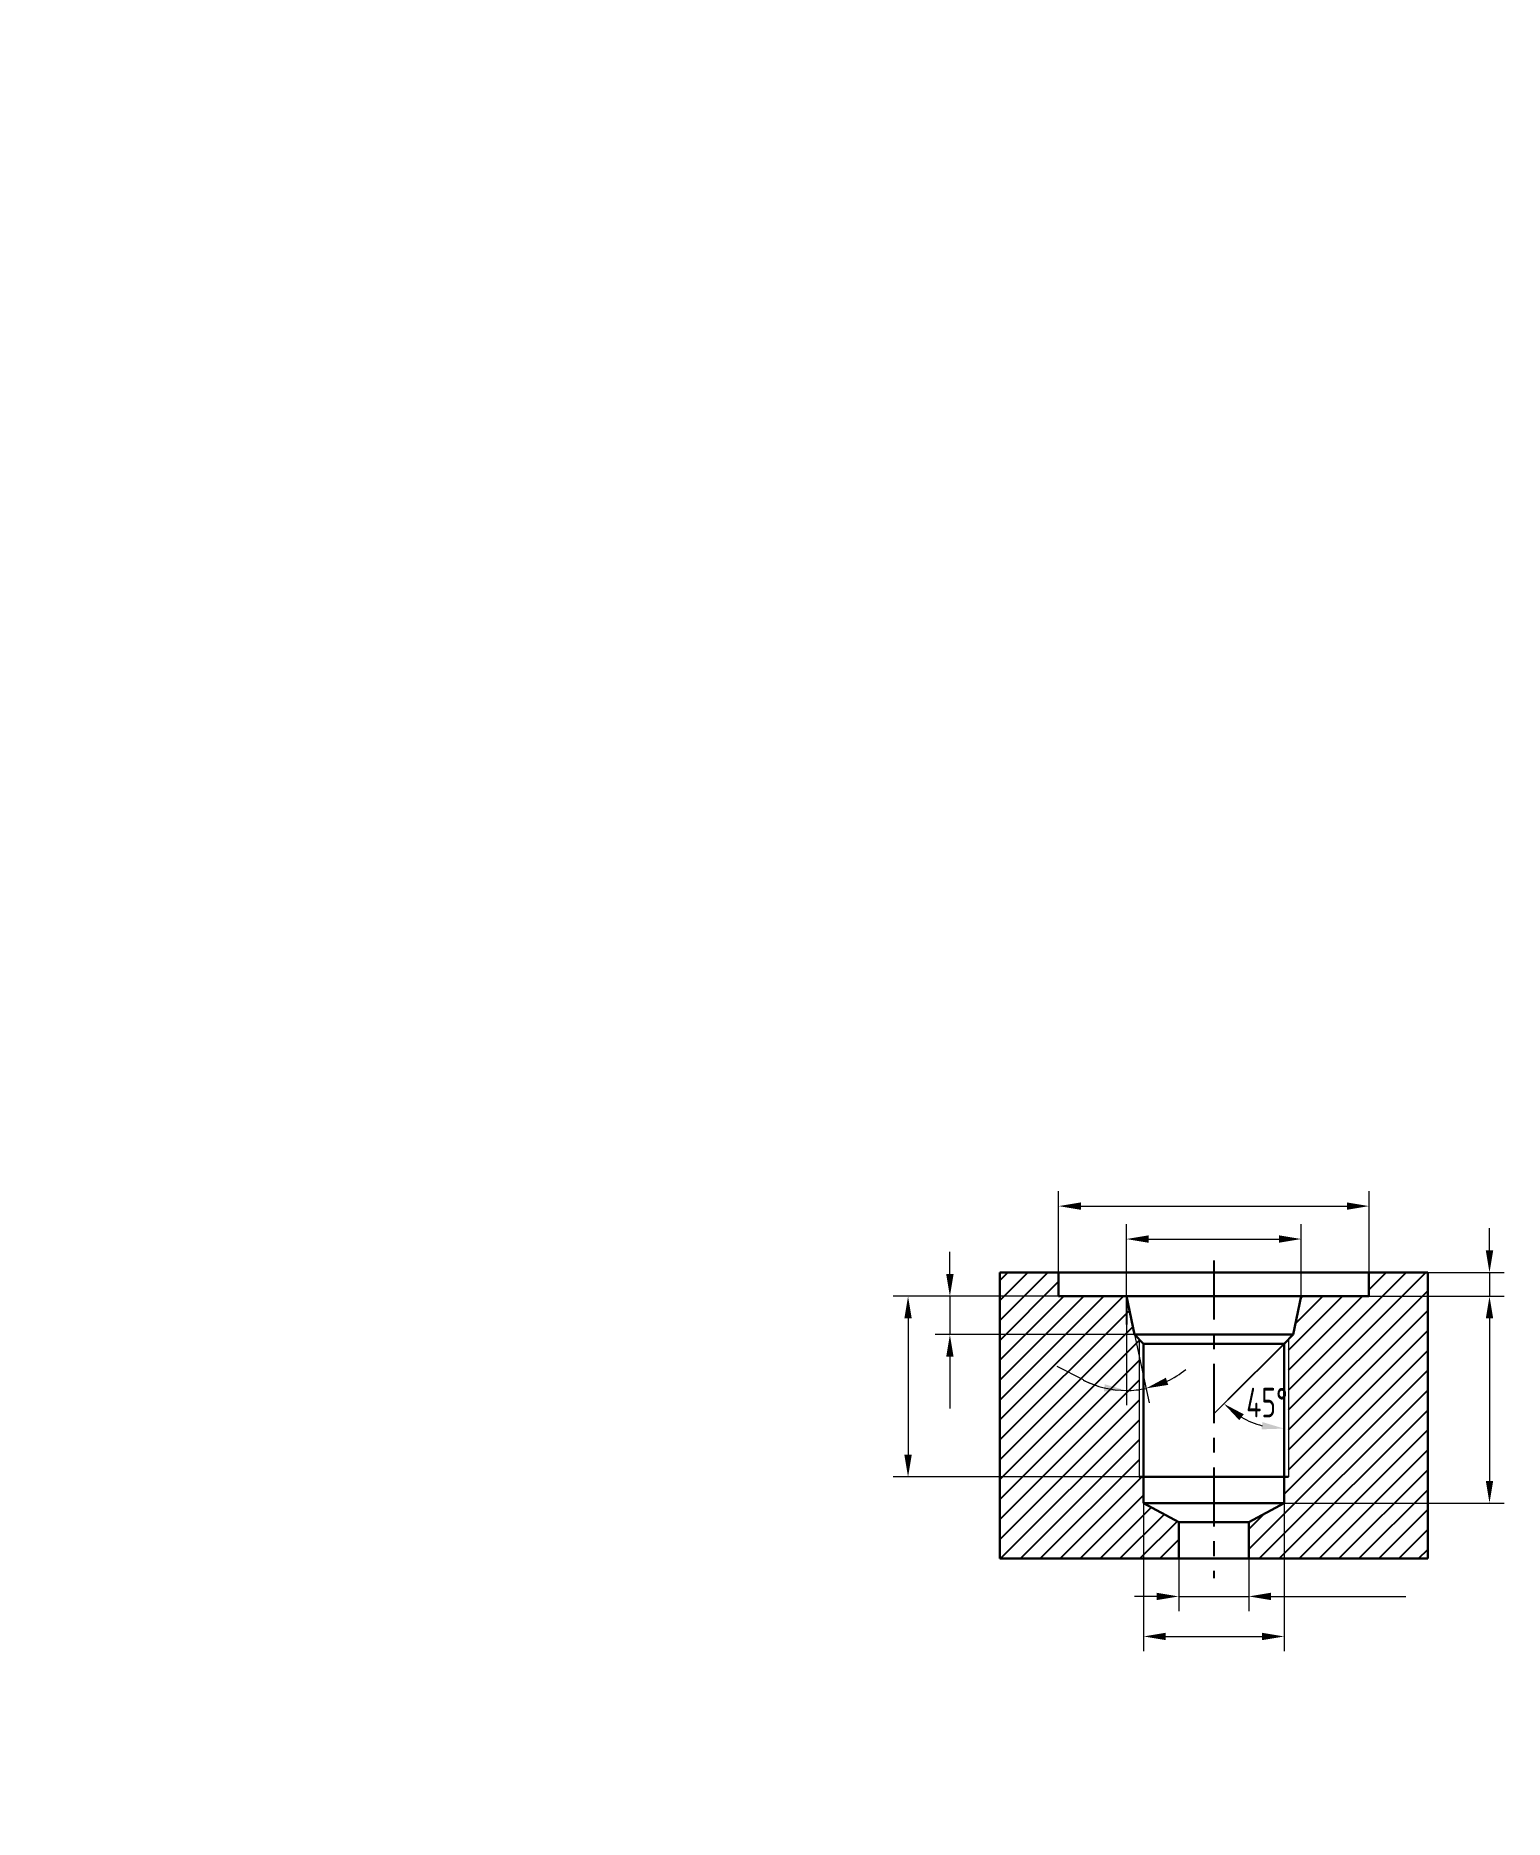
# Model space of a CAD drawing. Header units: millimetres. Extents: x 195 to 294, y 135 to 256.
import ezdxf

# ---------------------------------------------------------------- set-up
doc = ezdxf.new("R2010")
doc.units = ezdxf.units.MM
doc.linetypes.add('CENTER', pattern=[7, 4, -1, 1, -1])
for name, color, linetype, lineweight in [('BOARD', 3, 'Continuous', 25), ('CENTER', 1, 'CENTER', 25), ('MAIN', 4, 'Continuous', 50), ('TEXT', 2, 'Continuous', 35)]:
    doc.layers.add(name, color=color, linetype=linetype, lineweight=lineweight)
doc.styles.get("Standard").update_dxf_attribs({"font": 'gbenor.shx', "width": 0.8, "bigfont": 'gbcbig.shx'})
doc.dimstyles.new('AM_GB$0', dxfattribs={"dimtxt": 2, "dimasz": 2, "dimexe": 1, "dimexo": 0, "dimgap": 1, "dimtad": 1, "dimdsep": 46, "dimtxsty": 'Standard', "dimcen": 0, "dimclrd": 7, "dimclre": 7, "dimclrt": 256, "dimadec": 0, "dimazin": 2, "dimtp": 0.1, "dimtm": 0.1, "dimtfac": 0.71, "dimtmove": 0, "dimatfit": 0, "dimfxl": 1, "dimlwd": -1, "dimlwe": -1, "dimarcsym": 0})
doc.dimstyles.new('AM_GB$2', dxfattribs={"dimtxt": 2, "dimasz": 2, "dimexe": 1, "dimexo": 0, "dimgap": 1, "dimtad": 1, "dimtih": 1, "dimtoh": 1, "dimdsep": 46, "dimtxsty": 'Standard', "dimcen": 0, "dimclrd": 7, "dimclre": 7, "dimclrt": 256, "dimadec": 0, "dimazin": 2, "dimtp": 0.1, "dimtm": 0.1, "dimtfac": 0.71, "dimtmove": 0, "dimatfit": 0, "dimfxl": 1, "dimlwd": -1, "dimlwe": -1, "dimarcsym": 0})

# ---------------------------------------------------------------- blocks, each defined once
blk = doc.blocks.new('*D11')
at = {"layer": 'Defpoints', "color": 0, "transparency": 16777216}
for p in [(285.23, 176.39), (264.23, 171.89), (285.23, 171.89)]:
    blk.add_point(p, dxfattribs=at)
at = {"layer": 'TEXT', "color": 7, "lineweight": 15, "transparency": 16777216}
for p, q in [((264.23, 171.89), (264.23, 177.39)), ((265.73, 176.39), (283.73, 176.39)), ((285.23, 171.89), (285.23, 177.39))]:
    blk.add_line(p, q, dxfattribs=at)
at = {"layer": 'TEXT', "color": 7, "transparency": 16777216}
for points in [[(265.73, 176.64), (265.73, 176.14), (264.23, 176.39)], [(283.73, 176.64), (283.73, 176.14), (285.23, 176.39)]]:
    blk.add_solid(points, dxfattribs=at)
blk = doc.blocks.new('*D12')
at = {"layer": 'Defpoints', "color": 0, "transparency": 16777216}
for p in [(280.64, 174.16), (268.81, 170.29), (280.64, 170.29)]:
    blk.add_point(p, dxfattribs=at)
at = {"layer": 'TEXT', "color": 7, "lineweight": 15, "transparency": 16777216}
for p, q in [((268.81, 170.29), (268.81, 175.16)), ((280.64, 170.29), (280.64, 175.16)), ((270.31, 174.16), (279.14, 174.16))]:
    blk.add_line(p, q, dxfattribs=at)
at = {"layer": 'TEXT', "color": 7, "transparency": 16777216}
for points in [[(270.31, 174.41), (270.31, 173.91), (268.81, 174.16)], [(279.14, 174.41), (279.14, 173.91), (280.64, 174.16)]]:
    blk.add_solid(points, dxfattribs=at)
blk = doc.blocks.new('*D13')
at = {"layer": 'Defpoints', "color": 0, "transparency": 16777216}
for p in [(269.98, 156.29), (279.48, 156.29), (279.48, 147.26)]:
    blk.add_point(p, dxfattribs=at)
at = {"layer": 'TEXT', "color": 7, "lineweight": 15, "transparency": 16777216}
for p, q in [((269.98, 156.29), (269.98, 146.26)), ((279.48, 156.29), (279.48, 146.26)), ((271.48, 147.26), (277.98, 147.26))]:
    blk.add_line(p, q, dxfattribs=at)
at = {"layer": 'TEXT', "color": 7, "transparency": 16777216}
for points in [[(271.48, 147.51), (271.48, 147.01), (269.98, 147.26)], [(277.98, 147.51), (277.98, 147.01), (279.48, 147.26)]]:
    blk.add_solid(points, dxfattribs=at)
blk = doc.blocks.new('*D14')
at = {"layer": 'Defpoints', "color": 0, "transparency": 16777216}
for p in [(272.35, 152.53), (277.1, 152.53), (277.1, 149.97)]:
    blk.add_point(p, dxfattribs=at)
at = {"layer": 'TEXT', "color": 7, "lineweight": 15, "transparency": 16777216}
for p, q in [((272.35, 152.53), (272.35, 148.97)), ((277.1, 152.53), (277.1, 148.97)), ((270.85, 149.97), (269.35, 149.97)), ((272.35, 149.97), (277.1, 149.97)), ((278.6, 149.97), (287.73, 149.97))]:
    blk.add_line(p, q, dxfattribs=at)
at = {"layer": 'TEXT', "color": 7, "transparency": 16777216}
for points in [[(270.85, 150.22), (270.85, 149.72), (272.35, 149.97)], [(278.6, 150.22), (278.6, 149.72), (277.1, 149.97)]]:
    blk.add_solid(points, dxfattribs=at)
blk = doc.blocks.new('*D17')
at = {"layer": 'Defpoints', "color": 0, "transparency": 16777216}
for p in [(260.25, 171.89), (264.23, 170.29), (293.38, 170.29)]:
    blk.add_point(p, dxfattribs=at)
at = {"layer": 'TEXT', "color": 7, "lineweight": 15, "transparency": 16777216}
for p, q in [((293.38, 173.39), (293.38, 174.89)), ((260.25, 171.89), (294.38, 171.89)), ((293.38, 171.89), (293.38, 170.29)), ((264.23, 170.29), (294.38, 170.29)), ((293.38, 168.79), (293.38, 165.29))]:
    blk.add_line(p, q, dxfattribs=at)
at = {"layer": 'TEXT', "color": 7, "transparency": 16777216}
for points in [[(293.13, 173.39), (293.63, 173.39), (293.38, 171.89)], [(293.13, 168.79), (293.63, 168.79), (293.38, 170.29)]]:
    blk.add_solid(points, dxfattribs=at)
blk = doc.blocks.new('*D18')
at = {"layer": 'Defpoints', "color": 0, "transparency": 16777216}
for p in [(264.23, 170.29), (256.87, 167.69), (269.36, 167.69)]:
    blk.add_point(p, dxfattribs=at)
at = {"layer": 'TEXT', "color": 7, "lineweight": 15, "transparency": 16777216}
for p, q in [((256.87, 171.79), (256.87, 173.29)), ((264.23, 170.29), (255.87, 170.29)), ((256.87, 170.29), (256.87, 167.69)), ((269.36, 167.69), (255.87, 167.69)), ((256.87, 166.19), (256.87, 162.69))]:
    blk.add_line(p, q, dxfattribs=at)
at = {"layer": 'TEXT', "color": 7, "transparency": 16777216}
for points in [[(256.62, 171.79), (257.12, 171.79), (256.87, 170.29)], [(256.62, 166.19), (257.12, 166.19), (256.87, 167.69)]]:
    blk.add_solid(points, dxfattribs=at)
blk = doc.blocks.new('*D19')
at = {"layer": 'Defpoints', "color": 0, "transparency": 16777216}
for p in [(264.23, 170.29), (269.98, 156.29), (293.38, 156.29)]:
    blk.add_point(p, dxfattribs=at)
at = {"layer": 'TEXT', "color": 7, "lineweight": 15, "transparency": 16777216}
for p, q in [((264.23, 170.29), (294.38, 170.29)), ((293.38, 168.79), (293.38, 157.79)), ((269.98, 156.29), (294.38, 156.29))]:
    blk.add_line(p, q, dxfattribs=at)
at = {"layer": 'TEXT', "color": 7, "transparency": 16777216}
for points in [[(293.13, 168.79), (293.63, 168.79), (293.38, 170.29)], [(293.13, 157.79), (293.63, 157.79), (293.38, 156.29)]]:
    blk.add_solid(points, dxfattribs=at)
blk = doc.blocks.new('*D20')
at = {"layer": 'Defpoints', "color": 0, "transparency": 16777216}
for p in [(285.23, 170.29), (254.04, 158.06), (279.78, 158.06)]:
    blk.add_point(p, dxfattribs=at)
at = {"layer": 'TEXT', "color": 7, "lineweight": 15, "transparency": 16777216}
for p, q in [((285.23, 170.29), (253.04, 170.29)), ((254.04, 168.79), (254.04, 159.56)), ((279.78, 158.06), (253.04, 158.06))]:
    blk.add_line(p, q, dxfattribs=at)
at = {"layer": 'TEXT', "color": 7, "transparency": 16777216}
for points in [[(253.79, 168.79), (254.29, 168.79), (254.04, 170.29)], [(253.79, 159.56), (254.29, 159.56), (254.04, 158.06)]]:
    blk.add_solid(points, dxfattribs=at)
blk = doc.blocks.new('*D23')
at = {"layer": 'Defpoints', "color": 0, "transparency": 16777216}
for p in [(268.81, 170.29), (268.81, 170.29), (268.81, 168.38), (269.36, 167.69), (269.26, 163.93)]:
    blk.add_point(p, dxfattribs=at)
at = {"layer": 'TEXT', "color": 7, "lineweight": 15, "transparency": 16777216}
for p, q in [((268.81, 168.38), (268.81, 162.91)), ((269.36, 167.69), (270.35, 163.07)), ((265.9, 164.62), (264.12, 165.53))]:
    blk.add_line(p, q, dxfattribs=at)
for start, end in [(242.8047, 270), (242.9968, 256.4984), (295.5016, 309.0032), (270, 282)]:
    blk.add_arc((268.81, 170.29), 6.38, start, end, dxfattribs=at)
at = {"layer": 'TEXT', "color": 7, "transparency": 16777216}
for points in [[(267.35, 164.33), (267.29, 163.84), (268.81, 163.91)], [(271.64, 164.29), (271.48, 164.77), (270.14, 164.05)]]:
    blk.add_solid(points, dxfattribs=at)
blk = doc.blocks.new('*D25')
at = {"layer": 'Defpoints', "color": 0, "transparency": 16777216}
for p in [(279.48, 167.08), (275.68, 163.28), (279.48, 163.3), (277.99, 161.53), (279.48, 156.29)]:
    blk.add_point(p, dxfattribs=at)
at = {"layer": 'TEXT', "color": 7, "lineweight": 15, "transparency": 16777216}
blk.add_line((275.68, 163.28), (274.71, 162.31), dxfattribs=at)
blk.add_arc((279.48, 167.08), 5.75, 239.9967, 255.0033, dxfattribs=at)
at = {"layer": 'TEXT', "color": 7, "transparency": 16777216}
for points in [[(276.45, 161.9), (276.75, 162.3), (275.41, 163.01)], [(278.02, 161.77), (277.96, 161.28), (279.48, 161.33)]]:
    blk.add_solid(points, dxfattribs=at)

msp = doc.modelspace()

# ---------------------------------------------------------------- hatches: boundary and pattern name
at = {"layer": 'BOARD'}
h = msp.add_hatch(dxfattribs=at)
h.set_pattern_fill('ANSI31', color=0, scale=0.3)
h.paths.add_polyline_path([(269.67, 167.384), (269.364, 167.69), (268.811, 170.29), (264.227, 170.29), (264.227, 171.89), (260.249, 171.89), (260.249, 152.532), (272.352, 152.532), (272.352, 154.988), (269.977, 156.29), (269.977, 158.061), (269.67, 158.061)])
h.paths.add_polyline_path([(289.204, 171.89), (285.227, 171.89), (285.227, 170.29), (280.642, 170.29), (280.089, 167.69), (279.783, 167.384), (279.783, 158.061), (279.477, 158.061), (279.477, 156.29), (277.102, 154.988), (277.102, 152.532), (289.204, 152.532)])

# ---------------------------------------------------------------- linework, layer by layer
at = {"layer": 'BOARD', "color": 0}
for p, q in [((268.811, 170.29), (268.811, 168.378)), ((279.477, 167.078), (275.681, 163.282))]:
    msp.add_line(p, q, dxfattribs=at)
at = {"layer": 'CENTER', "color": 0}
msp.add_line((274.727, 172.705), (274.727, 151.2), dxfattribs=at)
at = {"layer": 'MAIN', "color": 0, "lineweight": 30}
for p, q in [((264.227, 171.89), (260.249, 171.89)), ((260.249, 171.89), (260.249, 152.532)), ((274.727, 171.89), (264.227, 171.89)), ((264.227, 171.89), (264.227, 170.29)), ((264.227, 171.89), (264.227, 170.29)), ((274.727, 171.89), (285.227, 171.89)), ((285.227, 171.89), (289.204, 171.89)), ((285.227, 171.89), (285.227, 170.29)), ((285.227, 171.89), (285.227, 170.29)), ((289.204, 171.89), (289.204, 152.532)), ((264.227, 170.29), (268.811, 170.29)), ((268.811, 170.29), (269.364, 167.69)), ((268.811, 170.29), (280.642, 170.29)), ((280.642, 170.29), (280.089, 167.69)), ((285.227, 170.29), (280.642, 170.29)), ((269.364, 167.69), (269.977, 167.078)), ((269.364, 167.69), (280.089, 167.69)), ((269.977, 167.078), (269.977, 163.3)), ((269.977, 167.078), (279.477, 167.078)), ((280.089, 167.69), (279.477, 167.078)), ((279.477, 167.078), (279.477, 163.3)), ((269.977, 163.3), (269.977, 156.29)), ((279.477, 163.3), (279.477, 156.29)), ((269.67, 158.061), (274.727, 158.061)), ((279.783, 158.061), (274.727, 158.061)), ((269.977, 156.29), (274.727, 156.29)), ((269.977, 156.29), (272.352, 154.988)), ((279.477, 156.29), (274.727, 156.29)), ((279.477, 156.29), (277.102, 154.988)), ((272.352, 154.988), (272.352, 152.532)), ((272.352, 154.988), (277.102, 154.988)), ((277.102, 154.988), (277.102, 152.532)), ((260.249, 152.532), (289.204, 152.532))]:
    msp.add_line(p, q, dxfattribs=at)
at = {"layer": 'MAIN', "color": 0, "lineweight": 15}
for p, q in [((269.67, 167.384), (269.67, 158.061)), ((279.783, 167.384), (279.783, 158.061))]:
    msp.add_line(p, q, dxfattribs=at)

# ---------------------------------------------------------------- texts
at = {"layer": 'BOARD', "color": 0, "insert": (276.92, 164.09), "char_height": 2, "attachment_point": 1}
msp.add_mtext_dynamic_manual_height_columns('45%%D', width=1.0045, gutter_width=25, heights=[0], dxfattribs=at)

# ---------------------------------------------------------------- dimensions: what is measured, and where the dimension line sits
at = {"layer": 'TEXT', "color": 250, "lineweight": 15}
for base, line1, line2, picture, middle in [((277.989, 161.526), ((279.477, 167.078), (275.681, 163.282)), ((279.477, 163.3), (279.477, 156.29)), '*D25', (195.015, 255.613)), ((269.256, 163.926), ((268.811, 170.29), (269.364, 167.69)), ((268.811, 170.29), (268.811, 168.378)), '*D23', (284.916, 134.883))]:
    dim = msp.add_angular_dim_2l(base=base, line1=line1, line2=line2, text=' ', dimstyle='AM_GB$2', override={"dimasz": 1.5, "dimtih": 0, "dimtoh": 0, "dimadec": 2, "dimlwd": 15, "dimlwe": 15}, dxfattribs=at)
    dim.commit()
    dim.dimension.update_dxf_attribs({"geometry": picture, "text_midpoint": middle})
for base, p1, p2, picture, middle in [((285.227, 176.389), (264.227, 171.89), (285.227, 171.89), '*D11', (274.727, 176.389)), ((280.642, 174.158), (268.811, 170.29), (280.642, 170.29), '*D12', (274.727, 174.158))]:
    dim = msp.add_linear_dim(base=base, p1=p1, p2=p2, text=' ', dimstyle='AM_GB$0', override={"dimasz": 1.5, "dimlwd": 15, "dimlwe": 15}, dxfattribs=at)
    dim.commit()
    dim.dimension.update_dxf_attribs({"geometry": picture, "text_midpoint": middle, "dimtype": 160})
for base, p1, p2, picture, middle in [((293.383, 170.29), (260.249, 171.89), (264.227, 170.29), '*D17', (293.383, 166.29)), ((256.866, 167.69), (264.227, 170.29), (269.364, 167.69), '*D18', (256.866, 163.69))]:
    dim = msp.add_linear_dim(base=base, p1=p1, p2=p2, angle=90, text=' ', dimstyle='AM_GB$0', override={"dimasz": 1.5, "dimlwd": 15, "dimlwe": 15}, dxfattribs=at)
    dim.commit()
    dim.dimension.update_dxf_attribs({"geometry": picture, "text_midpoint": middle})
for base, p1, p2, angle, picture, middle in [((254.044, 158.061), (285.227, 170.29), (279.783, 158.061), 90, '*D20', (254.044, 164.176)), ((293.383, 156.29), (264.227, 170.29), (269.977, 156.29), 90, '*D19', (293.383, 162.778)), ((279.477, 147.257), (269.977, 156.29), (279.477, 156.29), 0, '*D13', (274.727, 147.257)), ((277.102, 149.971), (272.352, 152.532), (277.102, 152.532), 0, '*D14', (286.731, 149.971))]:
    dim = msp.add_linear_dim(base=base, p1=p1, p2=p2, angle=angle, text=' ', dimstyle='AM_GB$0', override={"dimasz": 1.5, "dimlwd": 15, "dimlwe": 15}, dxfattribs=at)
    dim.commit()
    dim.dimension.update_dxf_attribs({"geometry": picture, "text_midpoint": middle, "dimtype": 160})

doc.saveas('drawing.dxf')
